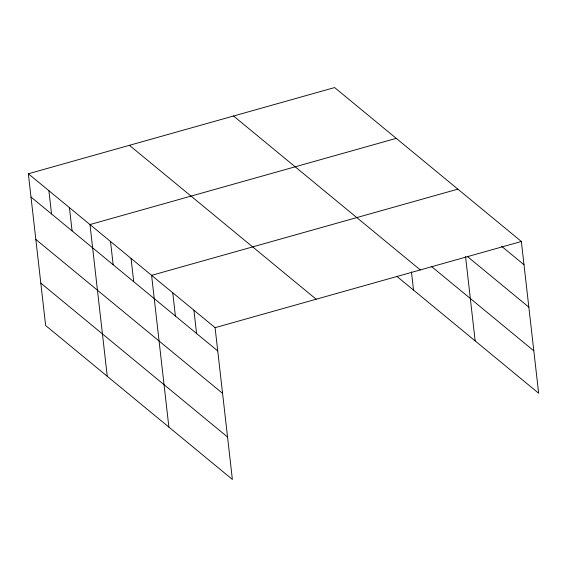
<?xml version="1.0" encoding="UTF-8"?>
<svg xmlns="http://www.w3.org/2000/svg" width="567" height="567" viewBox="0 0 567 567"><rect width="100%" height="100%" fill="white"/><g stroke="black" fill="none" stroke-linecap="round" stroke-linejoin="round"><path stroke-width="0.85" d="M28.35 173.764L215.091 327.669L232.378 479.434L45.644 325.522L28.35 173.764L334.622 87.566L521.356 241.478L538.65 393.236L396.971 276.462M396.248 138.355L89.976 224.553L107.262 376.318M457.867 189.144L151.595 275.342L168.888 427.107M215.091 327.669L521.356 241.478M501.483 246.177L524.007 264.739M467.399 256.504L528.841 307.144M431.232 266.284L533.816 350.831M233.554 116.015L420.289 269.92M129.418 145.322L316.159 299.227M31.001 197.032L217.742 350.938M35.834 239.437L222.569 393.342M40.81 283.124L227.544 437.029M465.55 256.567L475.16 340.909M411.465 271.947L413.534 290.12M193.921 310.227L196.572 333.495M172.758 292.785L175.409 316.053M131.055 258.41L133.706 281.679M110.515 241.485L113.166 264.754M69.429 207.621L72.08 230.889M48.89 190.696L51.54 213.965"/></g></svg>
